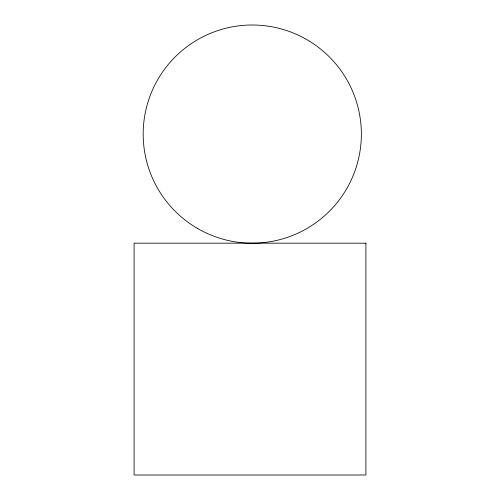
<?xml version="1.0" encoding="UTF-8"?>
<svg xmlns="http://www.w3.org/2000/svg" width="500" height="500" viewBox="0 0 500 500"><rect width="100%" height="100%" fill="white"/><g stroke="black" fill="none" stroke-linecap="round" stroke-linejoin="round"><path stroke-width="0.75" d="M365.906 243.181L134.094 243.181L134.094 475L365.906 475L365.906 243.181M197.725 228.569A109.094 109.094 0 0 0 361.362 134.094A109.094 109.094 0 0 0 197.725 39.613A109.094 109.094 0 0 0 197.725 228.569"/></g></svg>
